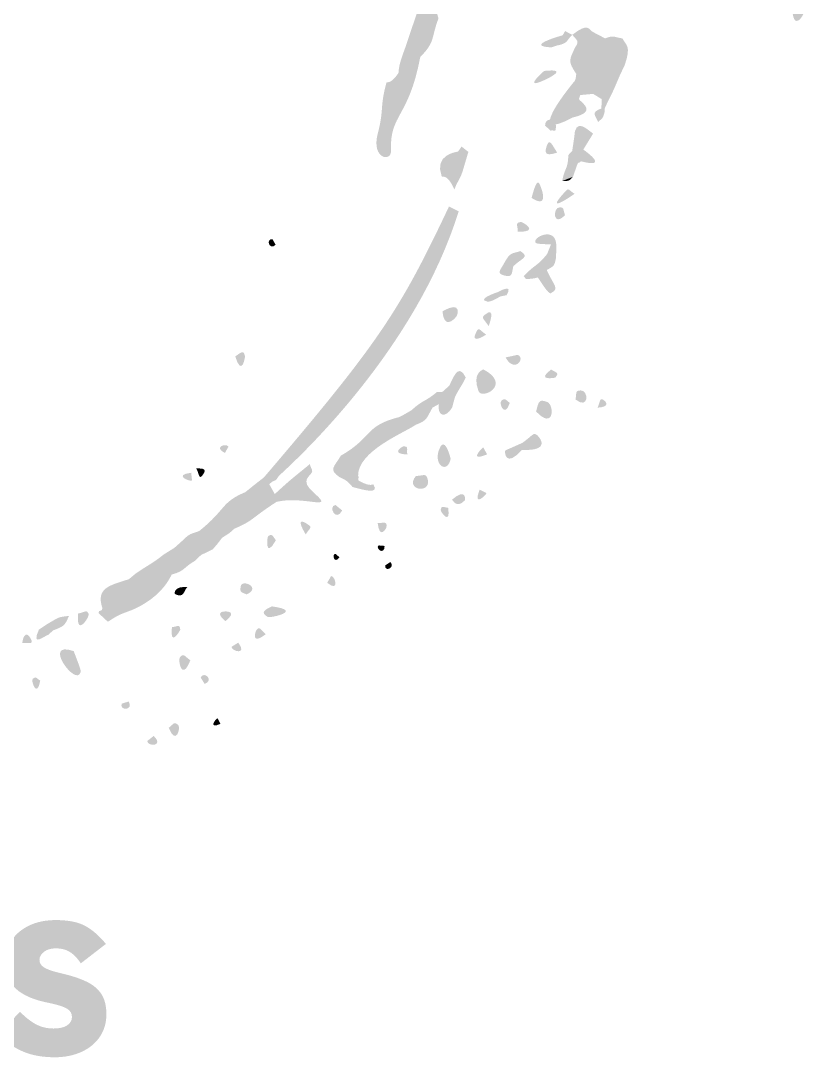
# Model space of a CAD drawing. Header units: millimetres. Extents: x 1061 to 1250, y 28 to 134.
# Drawn here: x 1191.92 to 1222.55, y 28.47 to 68.82 of the extents above; entities that cross this region are included whole.
import ezdxf

# ---------------------------------------------------------------- set-up
doc = ezdxf.new("R2010")
doc.units = ezdxf.units.MM

msp = doc.modelspace()

# ---------------------------------------------------------------- hatches: boundary and pattern name
at = {"true_color": 0x080808, "transparency": 33554687}
h = msp.add_hatch(color=18, dxfattribs=at)
edge = h.paths.add_edge_path(flags=0)
edge.add_spline(control_points=[(1207.549, 69.648), (1207.933, 69.316), (1208.049, 69.417), (1208.166, 68.907), (1207.864, 68.089), (1208.05, 68.016), (1207.459, 67.404), (1207.156, 67.568), (1207.172, 67.553), (1206.869, 67.755), (1207.448, 69.478), (1207.467, 69.51), (1207.549, 69.648)], knot_values=[0, 0, 0, 0, 1, 1, 1, 2, 2, 2, 3, 3, 3, 4, 4, 4, 4], degree=3, periodic=1)
h = msp.add_hatch(color=18, dxfattribs=at)
edge = h.paths.add_edge_path(flags=0)
edge.add_spline(control_points=[(1221.935, 69.246), (1222.142, 69.458), (1222.152, 69.585), (1222.388, 69.379), (1222.551, 69.236), (1221.978, 68.261), (1221.935, 69.246)], knot_values=[0, 0, 0, 0, 1, 1, 1, 2, 2, 2, 2], degree=3, periodic=1)
h = msp.add_hatch(color=18, dxfattribs=at)
edge = h.paths.add_edge_path(flags=0)
edge.add_spline(control_points=[(1214.162, 68.387), (1213.944, 67.952), (1214.066, 67.736), (1214.54, 67.909), (1214.868, 67.113), (1214.177, 67.083), (1213.998, 66.93), (1213.789, 67.434), (1213.95, 67.548), (1213.488, 67.791), (1213.662, 68.037), (1213.553, 68.046), (1213.374, 68.27), (1213.997, 68.77), (1214.033, 68.465), (1214.162, 68.387)], knot_values=[0, 0, 0, 0, 1, 1, 1, 2, 2, 2, 3, 3, 3, 4, 4, 4, 5, 5, 5, 5], degree=3, periodic=1)
h = msp.add_hatch(color=18, dxfattribs=at)
edge = h.paths.add_edge_path(flags=0)
edge.add_spline(control_points=[(1212.999, 68.252), (1212.999, 68.252), (1212.764, 67.851), (1212.764, 67.851), (1212.55, 67.782), (1212.568, 67.781), (1212.55, 67.782), (1211.493, 67.835), (1212.949, 68.239), (1212.999, 68.252)], knot_values=[0, 0, 0, 0, 1, 1, 1, 2, 2, 2, 3, 3, 3, 3], degree=3, periodic=1)
h = msp.add_hatch(color=18, dxfattribs=at)
edge = h.paths.add_edge_path(flags=0)
edge.add_spline(control_points=[(1213.092, 68.416), (1213.092, 68.416), (1213.374, 68.27), (1213.374, 68.27), (1213.139, 68.064), (1213.233, 67.935), (1212.764, 67.851), (1212.764, 67.851), (1212.999, 68.252), (1212.999, 68.252), (1212.999, 68.252), (1213.092, 68.416), (1213.092, 68.416)], knot_values=[0, 0, 0, 0, 1, 1, 1, 2, 2, 2, 3, 3, 3, 4, 4, 4, 4], degree=3, periodic=1)
h = msp.add_hatch(color=18, dxfattribs=at)
edge = h.paths.add_edge_path(flags=0)
edge.add_spline(control_points=[(1214.162, 68.387), (1214.162, 68.387), (1214.647, 68.133), (1214.647, 68.133), (1214.647, 68.133), (1214.54, 67.909), (1214.54, 67.909), (1214.066, 67.736), (1213.944, 67.952), (1214.162, 68.387)], knot_values=[0, 0, 0, 0, 1, 1, 1, 2, 2, 2, 3, 3, 3, 3], degree=3, periodic=1)
h = msp.add_hatch(color=18, dxfattribs=at)
edge = h.paths.add_edge_path(flags=0)
edge.add_spline(control_points=[(1214.647, 68.133), (1214.994, 68.26), (1214.976, 68.186), (1215.324, 68.129), (1215.463, 67.849), (1215.677, 67.861), (1215.408, 67.078), (1215.059, 66.376), (1215.122, 66.38), (1214.759, 65.678), (1214.759, 65.678), (1214.522, 65.763), (1214.522, 65.763), (1214.522, 65.763), (1214.184, 65.971), (1214.184, 65.971), (1214.272, 66.467), (1214.109, 66.431), (1213.998, 66.93), (1214.177, 67.083), (1214.868, 67.113), (1214.54, 67.909), (1214.54, 67.909), (1214.647, 68.133), (1214.647, 68.133)], knot_values=[0, 0, 0, 0, 1, 1, 1, 2, 2, 2, 3, 3, 3, 4, 4, 4, 5, 5, 5, 6, 6, 6, 7, 7, 7, 8, 8, 8, 8], degree=3, periodic=1)
h = msp.add_hatch(color=18, dxfattribs=at)
edge = h.paths.add_edge_path(flags=0)
edge.add_spline(control_points=[(1206.869, 67.755), (1207.172, 67.553), (1207.156, 67.568), (1207.459, 67.404), (1207.005, 65.005), (1206.266, 65.205), (1206.32, 63.754), (1206.336, 63.303), (1205.549, 63.437), (1205.804, 64.421), (1206.062, 65.416), (1205.874, 65.43), (1206.146, 66.415), (1206.158, 66.461), (1206.285, 66.303), (1206.607, 66.779), (1206.653, 66.846), (1206.534, 66.879), (1206.869, 67.755)], knot_values=[0, 0, 0, 0, 1, 1, 1, 2, 2, 2, 3, 3, 3, 4, 4, 4, 5, 5, 5, 6, 6, 6, 6], degree=3, periodic=1)
h = msp.add_hatch(color=18, dxfattribs=at)
edge = h.paths.add_edge_path(flags=0)
edge.add_spline(control_points=[(1213.488, 67.791), (1213.95, 67.548), (1213.789, 67.434), (1213.998, 66.93), (1214.109, 66.431), (1214.272, 66.467), (1214.184, 65.971), (1214.184, 65.971), (1213.683, 65.926), (1213.683, 65.926), (1213.756, 66.15), (1213.679, 66.131), (1213.476, 66.486), (1213.476, 66.486), (1213.508, 66.59), (1213.508, 66.59), (1213.508, 66.59), (1213.527, 66.747), (1213.527, 66.747), (1213.202, 67.243), (1213.242, 67.268), (1213.488, 67.791)], knot_values=[0, 0, 0, 0, 1, 1, 1, 2, 2, 2, 3, 3, 3, 4, 4, 4, 5, 5, 5, 6, 6, 6, 7, 7, 7, 7], degree=3, periodic=1)
h = msp.add_hatch(color=18, dxfattribs=at)
edge = h.paths.add_edge_path(flags=0)
edge.add_spline(control_points=[(1212.279, 66.865), (1213.371, 66.982), (1212.254, 66.492), (1212.225, 66.48), (1211.45, 66.141), (1212.255, 66.845), (1212.279, 66.865)], knot_values=[0, 0, 0, 0, 1, 1, 1, 2, 2, 2, 2], degree=3, periodic=1)
h = msp.add_hatch(color=18, dxfattribs=at)
edge = h.paths.add_edge_path(flags=0)
edge.add_spline(control_points=[(1213.476, 66.486), (1213.679, 66.131), (1213.756, 66.15), (1213.683, 65.926), (1213.683, 65.926), (1213.63, 65.771), (1213.63, 65.771), (1213.305, 65.505), (1213.363, 65.48), (1213.395, 65.054), (1211.373, 63.966), (1213.403, 66.398), (1213.476, 66.486)], knot_values=[0, 0, 0, 0, 1, 1, 1, 2, 2, 2, 3, 3, 3, 4, 4, 4, 4], degree=3, periodic=1)
h = msp.add_hatch(color=18, dxfattribs=at)
edge = h.paths.add_edge_path(flags=0)
edge.add_spline(control_points=[(1213.63, 65.771), (1213.696, 65.641), (1214.383, 65.277), (1213.395, 65.054), (1213.363, 65.48), (1213.305, 65.505), (1213.63, 65.771)], knot_values=[0, 0, 0, 0, 1, 1, 1, 2, 2, 2, 2], degree=3, periodic=1)
h = msp.add_hatch(color=18, dxfattribs=at)
edge = h.paths.add_edge_path(flags=0)
edge.add_spline(control_points=[(1214.502, 65.402), (1214.502, 65.402), (1214.626, 65.252), (1214.626, 65.252), (1214.561, 65.011), (1214.556, 65.04), (1214.377, 64.879), (1214.283, 65.125), (1214.066, 65.25), (1214.502, 65.402)], knot_values=[0, 0, 0, 0, 1, 1, 1, 2, 2, 2, 3, 3, 3, 3], degree=3, periodic=1)
h = msp.add_hatch(color=18, dxfattribs=at)
edge = h.paths.add_edge_path(flags=0)
edge.add_spline(control_points=[(1214.522, 65.763), (1214.522, 65.763), (1214.759, 65.678), (1214.759, 65.678), (1214.64, 65.417), (1214.648, 65.439), (1214.64, 65.417), (1214.608, 65.33), (1214.657, 65.336), (1214.626, 65.252), (1214.626, 65.252), (1214.502, 65.402), (1214.502, 65.402), (1214.502, 65.402), (1214.522, 65.763), (1214.522, 65.763)], knot_values=[0, 0, 0, 0, 1, 1, 1, 2, 2, 2, 3, 3, 3, 4, 4, 4, 5, 5, 5, 5], degree=3, periodic=1)
h = msp.add_hatch(color=18, dxfattribs=at)
edge = h.paths.add_edge_path(flags=0)
edge.add_spline(control_points=[(1212.534, 64.533), (1212.534, 64.533), (1212.314, 64.737), (1212.314, 64.737), (1212.296, 65.104), (1212.86, 65.026), (1212.721, 64.557), (1212.703, 64.496), (1212.552, 64.593), (1212.534, 64.533)], knot_values=[0, 0, 0, 0, 1, 1, 1, 2, 2, 2, 3, 3, 3, 3], degree=3, periodic=1)
h = msp.add_hatch(color=18, dxfattribs=at)
edge = h.paths.add_edge_path(flags=0)
edge.add_spline(control_points=[(1214.182, 64.424), (1214.182, 64.424), (1213.801, 63.803), (1213.801, 63.803), (1213.801, 63.803), (1213.37, 63.754), (1213.37, 63.754), (1213.37, 63.754), (1213.444, 64.249), (1213.444, 64.249), (1213.469, 65.112), (1213.974, 64.565), (1214.182, 64.424)], knot_values=[0, 0, 0, 0, 1, 1, 1, 2, 2, 2, 3, 3, 3, 4, 4, 4, 4], degree=3, periodic=1)
h = msp.add_hatch(color=18, dxfattribs=at)
edge = h.paths.add_edge_path(flags=0)
edge.add_spline(control_points=[(1212.785, 63.686), (1212.438, 63.575), (1212.258, 63.574), (1212.372, 63.926), (1212.487, 64.283), (1212.581, 63.985), (1212.785, 63.686)], knot_values=[0, 0, 0, 0, 1, 1, 1, 2, 2, 2, 2], degree=3, periodic=1)
h = msp.add_hatch(color=18, dxfattribs=at)
edge = h.paths.add_edge_path(flags=0)
edge.add_spline(control_points=[(1209.33, 63.712), (1209.112, 62.98), (1209.117, 62.984), (1209.095, 62.922), (1208.963, 62.558), (1208.915, 62.602), (1208.788, 62.25), (1208.5, 62.901), (1208.311, 62.707), (1208.292, 62.76), (1207.985, 63.597), (1208.839, 63.711), (1208.929, 63.723), (1208.929, 63.723), (1209.065, 63.921), (1209.065, 63.921), (1209.065, 63.921), (1209.33, 63.712), (1209.33, 63.712)], knot_values=[0, 0, 0, 0, 1, 1, 1, 2, 2, 2, 3, 3, 3, 4, 4, 4, 5, 5, 5, 6, 6, 6, 6], degree=3, periodic=1)
h = msp.add_hatch(color=18, dxfattribs=at)
edge = h.paths.add_edge_path(flags=0)
edge.add_spline(control_points=[(1213.37, 63.754), (1213.37, 63.754), (1213.801, 63.803), (1213.801, 63.803), (1213.832, 63.782), (1214.887, 63.046), (1213.7, 63.348), (1213.662, 63.262), (1213.612, 63.325), (1213.581, 63.255), (1213.563, 63.215), (1213.567, 63.217), (1213.397, 62.74), (1213.397, 62.74), (1212.98, 62.58), (1212.98, 62.58), (1213.074, 63.103), (1213.215, 63.045), (1213.217, 63.588), (1213.217, 63.588), (1213.37, 63.754), (1213.37, 63.754)], knot_values=[0, 0, 0, 0, 1, 1, 1, 2, 2, 2, 3, 3, 3, 4, 4, 4, 5, 5, 5, 6, 6, 6, 7, 7, 7, 7], degree=3, periodic=1)
h = msp.add_hatch(color=18, dxfattribs=at)
edge = h.paths.add_edge_path(flags=0)
edge.add_spline(control_points=[(1213.397, 62.74), (1213.236, 62.559), (1213.229, 62.585), (1212.98, 62.58), (1212.98, 62.58), (1213.397, 62.74), (1213.397, 62.74)], knot_values=[0, 0, 0, 0, 1, 1, 1, 2, 2, 2, 2], degree=3, periodic=1)
h = msp.add_hatch(color=18, dxfattribs=at)
edge = h.paths.add_edge_path(flags=0)
edge.add_spline(control_points=[(1211.788, 61.92), (1211.948, 62.521), (1212.003, 62.521), (1212.055, 62.521), (1212.105, 62.52), (1212.572, 61.415), (1211.788, 61.92)], knot_values=[0, 0, 0, 0, 1, 1, 1, 2, 2, 2, 2], degree=3, periodic=1)
h = msp.add_hatch(color=18, dxfattribs=at)
edge = h.paths.add_edge_path(flags=0)
edge.add_spline(control_points=[(1213.461, 62.081), (1213.437, 62.064), (1212.182, 61.181), (1213.118, 62.191), (1213.237, 62.319), (1213.236, 62.226), (1213.461, 62.081)], knot_values=[0, 0, 0, 0, 1, 1, 1, 2, 2, 2, 2], degree=3, periodic=1)
h = msp.add_hatch(color=18, dxfattribs=at)
edge = h.paths.add_edge_path(flags=0)
edge.add_spline(control_points=[(1208.577, 61.589), (1208.577, 61.589), (1208.954, 61.401), (1208.954, 61.401), (1207.284, 56.014), (1202.724, 51.806), (1201.997, 51.135), (1201.903, 51.047), (1201.943, 51.042), (1201.843, 50.942), (1201.803, 50.902), (1201.731, 50.906), (1201.691, 50.866), (1201.691, 50.866), (1201.585, 50.776), (1201.585, 50.776), (1201.585, 50.776), (1201.376, 51.039), (1201.376, 51.039), (1205.839, 56.272), (1206.656, 57.511), (1208.577, 61.589)], knot_values=[0, 0, 0, 0, 1, 1, 1, 2, 2, 2, 3, 3, 3, 4, 4, 4, 5, 5, 5, 6, 6, 6, 7, 7, 7, 7], degree=3, periodic=1)
h = msp.add_hatch(color=18, dxfattribs=at)
edge = h.paths.add_edge_path(flags=0)
edge.add_spline(control_points=[(1213.092, 61.246), (1212.61, 60.756), (1212.61, 61.555), (1212.879, 61.554), (1213.072, 61.553), (1213.004, 61.486), (1213.092, 61.246)], knot_values=[0, 0, 0, 0, 1, 1, 1, 2, 2, 2, 2], degree=3, periodic=1)
h = msp.add_hatch(color=18, dxfattribs=at)
edge = h.paths.add_edge_path(flags=0)
edge.add_spline(control_points=[(1211.253, 60.604), (1211.256, 60.867), (1211.128, 60.949), (1211.38, 60.985), (1211.42, 60.991), (1212.153, 60.586), (1211.253, 60.604)], knot_values=[0, 0, 0, 0, 1, 1, 1, 2, 2, 2, 2], degree=3, periodic=1)
h = msp.add_hatch(color=18, dxfattribs=at)
edge = h.paths.add_edge_path(flags=0)
edge.add_spline(control_points=[(1212.545, 60.116), (1212.498, 60.116), (1212.006, 60.118), (1211.953, 60.167), (1211.745, 60.359), (1212.829, 60.921), (1212.749, 59.946), (1212.749, 59.946), (1212.545, 60.116), (1212.545, 60.116)], knot_values=[0, 0, 0, 0, 1, 1, 1, 2, 2, 2, 3, 3, 3, 3], degree=3, periodic=1)
h = msp.add_hatch(color=18, dxfattribs=at)
edge = h.paths.add_edge_path(flags=0)
edge.add_spline(control_points=[(1201.834, 60.095), (1201.593, 59.86), (1201.435, 60.333), (1201.705, 60.316), (1201.725, 60.315), (1201.705, 60.316), (1201.834, 60.095)], knot_values=[0, 0, 0, 0, 1, 1, 1, 2, 2, 2, 2], degree=3, periodic=1)
h = msp.add_hatch(color=18, dxfattribs=at)
edge = h.paths.add_edge_path(flags=0)
edge.add_spline(control_points=[(1211.359, 59.849), (1211.736, 59.608), (1211.382, 59.567), (1211.078, 59.26), (1211.054, 59.278), (1211.051, 59.262), (1210.743, 59.42), (1210.956, 59.784), (1210.976, 59.745), (1211.359, 59.849)], knot_values=[0, 0, 0, 0, 1, 1, 1, 2, 2, 2, 3, 3, 3, 3], degree=3, periodic=1)
h = msp.add_hatch(color=18, dxfattribs=at)
edge = h.paths.add_edge_path(flags=0)
edge.add_spline(control_points=[(1212.395, 59.738), (1212.395, 59.738), (1212.742, 59.6), (1212.742, 59.6), (1212.678, 59.263), (1212.661, 59.269), (1212.379, 59.116), (1212.379, 59.116), (1212.035, 58.824), (1212.035, 58.824), (1211.797, 58.77), (1211.822, 58.77), (1211.566, 58.769), (1211.566, 58.769), (1211.483, 58.876), (1211.483, 58.876), (1211.918, 59.341), (1211.996, 59.239), (1212.395, 59.738)], knot_values=[0, 0, 0, 0, 1, 1, 1, 2, 2, 2, 3, 3, 3, 4, 4, 4, 5, 5, 5, 6, 6, 6, 6], degree=3, periodic=1)
msp.add_hatch(color=18, dxfattribs=at).paths.add_polyline_path([(1212.545, 60.116), (1212.749, 59.946), (1212.742, 59.6), (1212.395, 59.738)], flags=0)
h = msp.add_hatch(color=18, dxfattribs=at)
edge = h.paths.add_edge_path(flags=0)
edge.add_spline(control_points=[(1210.743, 59.42), (1211.051, 59.262), (1211.054, 59.278), (1211.078, 59.26), (1211.011, 58.932), (1211.034, 58.819), (1210.731, 58.9), (1210.397, 58.988), (1210.579, 59.099), (1210.743, 59.42)], knot_values=[0, 0, 0, 0, 1, 1, 1, 2, 2, 2, 3, 3, 3, 3], degree=3, periodic=1)
h = msp.add_hatch(color=18, dxfattribs=at)
edge = h.paths.add_edge_path(flags=0)
edge.add_spline(control_points=[(1212.379, 59.116), (1212.657, 58.488), (1212.881, 58.406), (1212.559, 58.223), (1212.504, 58.192), (1212.454, 58.164), (1212.035, 58.824), (1212.035, 58.824), (1212.379, 59.116), (1212.379, 59.116)], knot_values=[0, 0, 0, 0, 1, 1, 1, 2, 2, 2, 3, 3, 3, 3], degree=3, periodic=1)
h = msp.add_hatch(color=18, dxfattribs=at)
edge = h.paths.add_edge_path(flags=0)
edge.add_spline(control_points=[(1210.469, 58.253), (1210.495, 58.267), (1211.108, 58.613), (1210.823, 58.143), (1210.812, 58.125), (1210.823, 58.143), (1210.572, 58.085), (1210.572, 58.085), (1210.469, 58.253), (1210.469, 58.253)], knot_values=[0, 0, 0, 0, 1, 1, 1, 2, 2, 2, 3, 3, 3, 3], degree=3, periodic=1)
h = msp.add_hatch(color=18, dxfattribs=at)
edge = h.paths.add_edge_path(flags=0)
edge.add_spline(control_points=[(1210.469, 58.253), (1210.469, 58.253), (1210.572, 58.085), (1210.572, 58.085), (1210.199, 57.859), (1210.104, 57.879), (1210.061, 57.888), (1209.635, 57.975), (1210.428, 58.239), (1210.469, 58.253)], knot_values=[0, 0, 0, 0, 1, 1, 1, 2, 2, 2, 3, 3, 3, 3], degree=3, periodic=1)
h = msp.add_hatch(color=18, dxfattribs=at)
edge = h.paths.add_edge_path(flags=0)
edge.add_spline(control_points=[(1208.325, 57.512), (1209.114, 57.949), (1208.899, 57.342), (1208.869, 57.307), (1208.563, 56.945), (1208.357, 57.041), (1208.325, 57.512)], knot_values=[0, 0, 0, 0, 1, 1, 1, 2, 2, 2, 2], degree=3, periodic=1)
h = msp.add_hatch(color=18, dxfattribs=at)
edge = h.paths.add_edge_path(flags=0)
edge.add_spline(control_points=[(1210.12, 56.927), (1209.929, 57.226), (1209.814, 57.241), (1209.965, 57.368), (1210.424, 57.754), (1210.133, 56.962), (1210.12, 56.927)], knot_values=[0, 0, 0, 0, 1, 1, 1, 2, 2, 2, 2], degree=3, periodic=1)
h = msp.add_hatch(color=18, dxfattribs=at)
edge = h.paths.add_edge_path(flags=0)
edge.add_spline(control_points=[(1210.022, 56.599), (1209.996, 56.582), (1209.357, 56.164), (1209.649, 56.725), (1209.742, 56.902), (1209.762, 56.779), (1210.022, 56.599)], knot_values=[0, 0, 0, 0, 1, 1, 1, 2, 2, 2, 2], degree=3, periodic=1)
h = msp.add_hatch(color=18, dxfattribs=at)
edge = h.paths.add_edge_path(flags=0)
edge.add_spline(control_points=[(1200.262, 55.752), (1200.486, 55.895), (1200.584, 56.034), (1200.64, 55.755), (1200.646, 55.725), (1200.519, 54.914), (1200.262, 55.752)], knot_values=[0, 0, 0, 0, 1, 1, 1, 2, 2, 2, 2], degree=3, periodic=1)
h = msp.add_hatch(color=18, dxfattribs=at)
edge = h.paths.add_edge_path(flags=0)
edge.add_spline(control_points=[(1210.778, 55.713), (1211.225, 55.798), (1211.224, 55.821), (1211.26, 55.805), (1211.563, 55.675), (1211.118, 55.078), (1210.778, 55.713)], knot_values=[0, 0, 0, 0, 1, 1, 1, 2, 2, 2, 2], degree=3, periodic=1)
h = msp.add_hatch(color=18, dxfattribs=at)
edge = h.paths.add_edge_path(flags=0)
edge.add_spline(control_points=[(1208.591, 54.615), (1208.816, 55.12), (1208.974, 55.425), (1209.229, 54.928), (1209.097, 54.662), (1209.105, 54.692), (1208.946, 54.425), (1208.925, 54.45), (1208.911, 54.406), (1208.591, 54.615)], knot_values=[0, 0, 0, 0, 1, 1, 1, 2, 2, 2, 3, 3, 3, 3], degree=3, periodic=1)
h = msp.add_hatch(color=18, dxfattribs=at)
edge = h.paths.add_edge_path(flags=0)
edge.add_spline(control_points=[(1209.918, 55.244), (1211.037, 54.651), (1209.852, 54.048), (1209.724, 54.401), (1209.476, 55.088), (1209.853, 55.221), (1209.918, 55.244)], knot_values=[0, 0, 0, 0, 1, 1, 1, 2, 2, 2, 2], degree=3, periodic=1)
h = msp.add_hatch(color=18, dxfattribs=at)
edge = h.paths.add_edge_path(flags=0)
edge.add_spline(control_points=[(1212.55, 55.24), (1212.76, 55.112), (1212.875, 55.11), (1212.713, 54.929), (1212.703, 54.918), (1211.929, 54.779), (1212.55, 55.24)], knot_values=[0, 0, 0, 0, 1, 1, 1, 2, 2, 2, 2], degree=3, periodic=1)
h = msp.add_hatch(color=18, dxfattribs=at)
edge = h.paths.add_edge_path(flags=0)
edge.add_spline(control_points=[(1208.591, 54.615), (1208.911, 54.406), (1208.925, 54.45), (1208.946, 54.425), (1208.767, 54.122), (1208.803, 54.128), (1208.702, 53.767), (1208.454, 53.918), (1208.472, 53.934), (1208.183, 53.892), (1208.183, 53.892), (1207.94, 53.762), (1207.94, 53.762), (1207.687, 53.341), (1207.766, 53.273), (1207.288, 53.091), (1207.352, 53.434), (1207.429, 53.489), (1207.118, 53.656), (1207.579, 54.08), (1207.633, 53.965), (1208.107, 54.363), (1208.107, 54.363), (1208.32, 54.37), (1208.32, 54.37), (1208.32, 54.37), (1208.591, 54.615), (1208.591, 54.615)], knot_values=[0, 0, 0, 0, 1, 1, 1, 2, 2, 2, 3, 3, 3, 4, 4, 4, 5, 5, 5, 6, 6, 6, 7, 7, 7, 8, 8, 8, 9, 9, 9, 9], degree=3, periodic=1)
h = msp.add_hatch(color=18, dxfattribs=at)
edge = h.paths.add_edge_path(flags=0)
edge.add_spline(control_points=[(1210.942, 53.944), (1210.746, 53.317), (1210.496, 53.939), (1210.621, 54.032), (1210.774, 54.146), (1210.776, 54.054), (1210.942, 53.944)], knot_values=[0, 0, 0, 0, 1, 1, 1, 2, 2, 2, 2], degree=3, periodic=1)
h = msp.add_hatch(color=18, dxfattribs=at)
edge = h.paths.add_edge_path(flags=0)
edge.add_spline(control_points=[(1211.965, 53.607), (1212.062, 53.966), (1212.06, 54.117), (1212.405, 53.973), (1212.676, 53.859), (1212.671, 52.858), (1211.965, 53.607)], knot_values=[0, 0, 0, 0, 1, 1, 1, 2, 2, 2, 2], degree=3, periodic=1)
h = msp.add_hatch(color=18, dxfattribs=at)
edge = h.paths.add_edge_path(flags=0)
edge.add_spline(control_points=[(1213.495, 54.077), (1213.555, 54.323), (1213.465, 54.419), (1213.701, 54.427), (1214.019, 54.437), (1214.027, 53.648), (1213.495, 54.077)], knot_values=[0, 0, 0, 0, 1, 1, 1, 2, 2, 2, 2], degree=3, periodic=1)
h = msp.add_hatch(color=18, dxfattribs=at)
edge = h.paths.add_edge_path(flags=0)
edge.add_spline(control_points=[(1214.353, 53.754), (1214.474, 53.991), (1214.425, 54.198), (1214.625, 54.024), (1214.648, 54.004), (1214.893, 53.791), (1214.353, 53.754)], knot_values=[0, 0, 0, 0, 1, 1, 1, 2, 2, 2, 2], degree=3, periodic=1)
h = msp.add_hatch(color=18, dxfattribs=at)
edge = h.paths.add_edge_path(flags=0)
edge.add_spline(control_points=[(1208.183, 53.892), (1208.472, 53.934), (1208.454, 53.918), (1208.702, 53.767), (1208.451, 53.325), (1208.109, 53.421), (1208.183, 53.892)], knot_values=[0, 0, 0, 0, 1, 1, 1, 2, 2, 2, 2], degree=3, periodic=1)
h = msp.add_hatch(color=18, dxfattribs=at)
edge = h.paths.add_edge_path(flags=0)
edge.add_spline(control_points=[(1207.118, 53.656), (1207.429, 53.489), (1207.352, 53.434), (1207.288, 53.091), (1206.847, 52.782), (1205.021, 52.067), (1205.041, 51.1), (1204.975, 50.851), (1204.982, 50.877), (1204.827, 50.667), (1204.608, 50.918), (1204.618, 50.904), (1204.325, 51.047), (1203.879, 51.349), (1204.108, 51.443), (1204.37, 51.888), (1205.586, 52.572), (1205.288, 53.057), (1206.64, 53.389), (1206.688, 53.401), (1207.08, 53.633), (1207.118, 53.656)], knot_values=[0, 0, 0, 0, 1, 1, 1, 2, 2, 2, 3, 3, 3, 4, 4, 4, 5, 5, 5, 6, 6, 6, 7, 7, 7, 7], degree=3, periodic=1)
h = msp.add_hatch(color=18, dxfattribs=at)
edge = h.paths.add_edge_path(flags=0)
edge.add_spline(control_points=[(1208.641, 51.766), (1208.523, 51.17), (1207.991, 51.495), (1208.173, 52.072), (1208.395, 52.779), (1208.631, 51.81), (1208.641, 51.766)], knot_values=[0, 0, 0, 0, 1, 1, 1, 2, 2, 2, 2], degree=3, periodic=1)
h = msp.add_hatch(color=18, dxfattribs=at)
edge = h.paths.add_edge_path(flags=0)
edge.add_spline(control_points=[(1211.437, 52.387), (1211.868, 52.707), (1211.849, 52.791), (1211.999, 52.69), (1212.054, 52.654), (1212.619, 52.057), (1211.408, 52.111), (1211.408, 52.111), (1211.437, 52.387), (1211.437, 52.387)], knot_values=[0, 0, 0, 0, 1, 1, 1, 2, 2, 2, 3, 3, 3, 3], degree=3, periodic=1)
h = msp.add_hatch(color=18, dxfattribs=at)
edge = h.paths.add_edge_path(flags=0)
edge.add_spline(control_points=[(1199.863, 51.991), (1199.39, 52.228), (1199.917, 52.383), (1199.992, 52.243), (1200.003, 52.223), (1199.992, 52.243), (1199.863, 51.991)], knot_values=[0, 0, 0, 0, 1, 1, 1, 2, 2, 2, 2], degree=3, periodic=1)
h = msp.add_hatch(color=18, dxfattribs=at)
edge = h.paths.add_edge_path(flags=0)
edge.add_spline(control_points=[(1206.954, 51.931), (1206.277, 51.957), (1206.762, 52.242), (1206.79, 52.244), (1207.023, 52.262), (1206.923, 52.16), (1206.954, 51.931)], knot_values=[0, 0, 0, 0, 1, 1, 1, 2, 2, 2, 2], degree=3, periodic=1)
h = msp.add_hatch(color=18, dxfattribs=at)
edge = h.paths.add_edge_path(flags=0)
edge.add_spline(control_points=[(1210.06, 51.938), (1209.293, 51.619), (1209.889, 52.215), (1209.909, 52.207), (1209.909, 52.207), (1210.06, 51.938), (1210.06, 51.938)], knot_values=[0, 0, 0, 0, 1, 1, 1, 2, 2, 2, 2], degree=3, periodic=1)
h = msp.add_hatch(color=18, dxfattribs=at)
edge = h.paths.add_edge_path(flags=0)
edge.add_spline(control_points=[(1211.437, 52.387), (1211.437, 52.387), (1211.408, 52.111), (1211.408, 52.111), (1210.776, 51.386), (1210.732, 52.036), (1210.764, 52.077), (1210.787, 52.106), (1210.771, 52.091), (1211.437, 52.387)], knot_values=[0, 0, 0, 0, 1, 1, 1, 2, 2, 2, 3, 3, 3, 3], degree=3, periodic=1)
h = msp.add_hatch(color=18, dxfattribs=at)
edge = h.paths.add_edge_path(flags=0)
edge.add_spline(control_points=[(1198.746, 51.39), (1199.015, 51.396), (1199.172, 51.37), (1198.998, 51.139), (1198.842, 50.932), (1198.875, 51.148), (1198.746, 51.39)], knot_values=[0, 0, 0, 0, 1, 1, 1, 2, 2, 2, 2], degree=3, periodic=1)
h = msp.add_hatch(color=18, dxfattribs=at)
edge = h.paths.add_edge_path(flags=0)
edge.add_spline(control_points=[(1203.172, 51.566), (1203.147, 51.465), (1203.28, 51.366), (1203.255, 51.265), (1203.21, 51.085), (1202.726, 50.951), (1203.33, 50.43), (1204.176, 49.701), (1202.936, 50.347), (1201.867, 50.088), (1201.867, 50.088), (1201.8, 50.392), (1201.8, 50.392), (1202.481, 51.021), (1202.472, 50.987), (1203.172, 51.566)], knot_values=[0, 0, 0, 0, 1, 1, 1, 2, 2, 2, 3, 3, 3, 4, 4, 4, 5, 5, 5, 5], degree=3, periodic=1)
h = msp.add_hatch(color=18, dxfattribs=at)
edge = h.paths.add_edge_path(flags=0)
edge.add_spline(control_points=[(1198.549, 51.221), (1198.573, 50.92), (1198.591, 50.936), (1198.573, 50.92), (1198.512, 50.86), (1197.82, 51.137), (1198.549, 51.221)], knot_values=[0, 0, 0, 0, 1, 1, 1, 2, 2, 2, 2], degree=3, periodic=1)
h = msp.add_hatch(color=18, dxfattribs=at)
edge = h.paths.add_edge_path(flags=0)
edge.add_spline(control_points=[(1201.376, 51.039), (1201.376, 51.039), (1201.585, 50.776), (1201.585, 50.776), (1201.585, 50.776), (1201.8, 50.392), (1201.8, 50.392), (1201.8, 50.392), (1201.867, 50.088), (1201.867, 50.088), (1200.895, 49.462), (1200.979, 49.359), (1200.228, 49.044), (1200.239, 49.452), (1200.224, 49.471), (1200.552, 49.705), (1201.164, 50.141), (1200.654, 50.46), (1200.652, 50.465), (1201.026, 50.767), (1201.005, 50.751), (1201.376, 51.039)], knot_values=[0, 0, 0, 0, 1, 1, 1, 2, 2, 2, 3, 3, 3, 4, 4, 4, 5, 5, 5, 6, 6, 6, 7, 7, 7, 7], degree=3, periodic=1)
h = msp.add_hatch(color=18, dxfattribs=at)
edge = h.paths.add_edge_path(flags=0)
edge.add_spline(control_points=[(1205.041, 51.1), (1205.097, 51.069), (1205.013, 50.939), (1205.069, 50.908), (1205.562, 50.641), (1205.61, 50.802), (1205.636, 50.763), (1205.896, 50.364), (1205.24, 50.555), (1204.827, 50.667), (1204.982, 50.877), (1204.975, 50.851), (1205.041, 51.1)], knot_values=[0, 0, 0, 0, 1, 1, 1, 2, 2, 2, 3, 3, 3, 4, 4, 4, 4], degree=3, periodic=1)
h = msp.add_hatch(color=18, dxfattribs=at)
edge = h.paths.add_edge_path(flags=0)
edge.add_spline(control_points=[(1207.287, 51.093), (1207.604, 51.112), (1207.702, 51.227), (1207.756, 50.926), (1207.853, 50.39), (1206.845, 50.558), (1207.287, 51.093)], knot_values=[0, 0, 0, 0, 1, 1, 1, 2, 2, 2, 2], degree=3, periodic=1)
h = msp.add_hatch(color=18, dxfattribs=at)
edge = h.paths.add_edge_path(flags=0)
edge.add_spline(control_points=[(1200.652, 50.465), (1200.654, 50.46), (1201.164, 50.141), (1200.552, 49.705), (1200.224, 49.471), (1200.239, 49.452), (1200.228, 49.044), (1200.007, 48.838), (1200.025, 48.871), (1199.75, 48.688), (1199.23, 48.569), (1199.158, 48.509), (1198.866, 48.957), (1199.914, 49.801), (1199.705, 50.072), (1200.652, 50.465)], knot_values=[0, 0, 0, 0, 1, 1, 1, 2, 2, 2, 3, 3, 3, 4, 4, 4, 5, 5, 5, 5], degree=3, periodic=1)
h = msp.add_hatch(color=18, dxfattribs=at)
edge = h.paths.add_edge_path(flags=0)
edge.add_spline(control_points=[(1208.691, 50.17), (1209.239, 50.66), (1209.219, 50.177), (1209.192, 50.148), (1208.861, 49.8), (1208.733, 50.168), (1208.691, 50.17)], knot_values=[0, 0, 0, 0, 1, 1, 1, 2, 2, 2, 2], degree=3, periodic=1)
h = msp.add_hatch(color=18, dxfattribs=at)
edge = h.paths.add_edge_path(flags=0)
edge.add_spline(control_points=[(1209.766, 50.564), (1210.032, 50.426), (1210.023, 50.448), (1210.032, 50.426), (1210.046, 50.388), (1209.485, 49.817), (1209.766, 50.564)], knot_values=[0, 0, 0, 0, 1, 1, 1, 2, 2, 2, 2], degree=3, periodic=1)
h = msp.add_hatch(color=18, dxfattribs=at)
edge = h.paths.add_edge_path(flags=0)
edge.add_spline(control_points=[(1204.423, 49.756), (1204.172, 49.275), (1203.865, 49.932), (1204.153, 49.963), (1204.18, 49.966), (1204.153, 49.963), (1204.423, 49.756)], knot_values=[0, 0, 0, 0, 1, 1, 1, 2, 2, 2, 2], degree=3, periodic=1)
h = msp.add_hatch(color=18, dxfattribs=at)
edge = h.paths.add_edge_path(flags=0)
edge.add_spline(control_points=[(1208.543, 49.862), (1208.655, 49.14), (1208.242, 49.699), (1208.254, 49.772), (1208.286, 49.971), (1208.348, 49.867), (1208.543, 49.862)], knot_values=[0, 0, 0, 0, 1, 1, 1, 2, 2, 2, 2], degree=3, periodic=1)
h = msp.add_hatch(color=18, dxfattribs=at)
edge = h.paths.add_edge_path(flags=0)
edge.add_spline(control_points=[(1203.004, 48.823), (1202.988, 48.849), (1202.506, 49.622), (1203.114, 49.19), (1203.266, 49.082), (1203.156, 49.066), (1203.004, 48.823)], knot_values=[0, 0, 0, 0, 1, 1, 1, 2, 2, 2, 2], degree=3, periodic=1)
h = msp.add_hatch(color=18, dxfattribs=at)
edge = h.paths.add_edge_path(flags=0)
edge.add_spline(control_points=[(1205.8, 49.268), (1206.069, 49.259), (1206.178, 49.347), (1206.142, 49.097), (1206.137, 49.066), (1205.886, 48.587), (1205.8, 49.268)], knot_values=[0, 0, 0, 0, 1, 1, 1, 2, 2, 2, 2], degree=3, periodic=1)
h = msp.add_hatch(color=18, dxfattribs=at)
edge = h.paths.add_edge_path(flags=0)
edge.add_spline(control_points=[(1198.866, 48.957), (1199.158, 48.509), (1199.23, 48.569), (1199.75, 48.688), (1199.75, 48.688), (1199.552, 48.431), (1199.552, 48.431), (1199.552, 48.431), (1199.388, 48.242), (1199.388, 48.242), (1199.388, 48.242), (1198.928, 48.017), (1198.928, 48.017), (1198.55, 48.301), (1198.61, 48.335), (1198.233, 48.601), (1198.515, 48.886), (1198.521, 48.818), (1198.866, 48.957)], knot_values=[0, 0, 0, 0, 1, 1, 1, 2, 2, 2, 3, 3, 3, 4, 4, 4, 5, 5, 5, 6, 6, 6, 6], degree=3, periodic=1)
h = msp.add_hatch(color=18, dxfattribs=at)
edge = h.paths.add_edge_path(flags=0)
edge.add_spline(control_points=[(1201.844, 48.598), (1201.413, 47.822), (1201.503, 48.722), (1201.537, 48.747), (1201.711, 48.871), (1201.697, 48.768), (1201.844, 48.598)], knot_values=[0, 0, 0, 0, 1, 1, 1, 2, 2, 2, 2], degree=3, periodic=1)
h = msp.add_hatch(color=18, dxfattribs=at)
edge = h.paths.add_edge_path(flags=0)
edge.add_spline(control_points=[(1198.233, 48.601), (1198.61, 48.335), (1198.55, 48.301), (1198.928, 48.017), (1198.928, 48.017), (1198.704, 47.799), (1198.704, 47.799), (1198.225, 47.524), (1198.323, 47.401), (1197.787, 47.258), (1197.28, 47.763), (1197.098, 46.864), (1196.949, 46.805), (1196.894, 46.784), (1196.779, 46.739), (1196.382, 47.293), (1196.946, 47.683), (1196.959, 47.628), (1197.488, 48.045), (1197.902, 47.371), (1197.897, 48.26), (1197.896, 48.299), (1197.896, 48.299), (1198.233, 48.601), (1198.233, 48.601)], knot_values=[0, 0, 0, 0, 1, 1, 1, 2, 2, 2, 3, 3, 3, 4, 4, 4, 5, 5, 5, 6, 6, 6, 7, 7, 7, 8, 8, 8, 8], degree=3, periodic=1)
h = msp.add_hatch(color=18, dxfattribs=at)
edge = h.paths.add_edge_path(flags=0)
edge.add_spline(control_points=[(1197.896, 48.299), (1197.897, 48.26), (1197.902, 47.371), (1197.488, 48.045), (1197.488, 48.045), (1197.896, 48.299), (1197.896, 48.299)], knot_values=[0, 0, 0, 0, 1, 1, 1, 2, 2, 2, 2], degree=3, periodic=1)
h = msp.add_hatch(color=18, dxfattribs=at)
edge = h.paths.add_edge_path(flags=0)
edge.add_spline(control_points=[(1204.315, 47.932), (1204.113, 47.629), (1204.008, 48.066), (1204.158, 48.066), (1204.175, 48.066), (1204.158, 48.066), (1204.315, 47.932)], knot_values=[0, 0, 0, 0, 1, 1, 1, 2, 2, 2, 2], degree=3, periodic=1)
h = msp.add_hatch(color=18, dxfattribs=at)
edge = h.paths.add_edge_path(flags=0)
edge.add_spline(control_points=[(1206.071, 48.374), (1206.073, 47.979), (1205.694, 48.282), (1205.836, 48.389), (1205.851, 48.4), (1205.836, 48.389), (1206.071, 48.374)], knot_values=[0, 0, 0, 0, 1, 1, 1, 2, 2, 2, 2], degree=3, periodic=1)
h = msp.add_hatch(color=18, dxfattribs=at)
edge = h.paths.add_edge_path(flags=0)
edge.add_spline(control_points=[(1196.382, 47.293), (1196.779, 46.739), (1196.894, 46.784), (1196.949, 46.805), (1197.098, 46.864), (1197.28, 47.763), (1197.787, 47.258), (1197.736, 47.146), (1197.48, 46.584), (1196.742, 46.135), (1196.055, 45.717), (1195.993, 45.888), (1195.307, 45.419), (1194.971, 45.747), (1194.944, 45.733), (1194.944, 45.774), (1194.944, 45.909), (1195.094, 45.791), (1195.094, 45.946), (1195.094, 45.946), (1195.353, 45.935), (1195.353, 45.935), (1195.872, 46.469), (1196.219, 46.309), (1196.127, 47.079), (1196.127, 47.079), (1196.382, 47.293), (1196.382, 47.293)], knot_values=[0, 0, 0, 0, 1, 1, 1, 2, 2, 2, 3, 3, 3, 4, 4, 4, 5, 5, 5, 6, 6, 6, 7, 7, 7, 8, 8, 8, 9, 9, 9, 9], degree=3, periodic=1)
h = msp.add_hatch(color=18, dxfattribs=at)
edge = h.paths.add_edge_path(flags=0)
edge.add_spline(control_points=[(1206.295, 47.747), (1206.51, 47.54), (1206.071, 47.33), (1206.095, 47.61), (1206.097, 47.629), (1206.095, 47.61), (1206.295, 47.747)], knot_values=[0, 0, 0, 0, 1, 1, 1, 2, 2, 2, 2], degree=3, periodic=1)
h = msp.add_hatch(color=18, dxfattribs=at)
edge = h.paths.add_edge_path(flags=0)
edge.add_spline(control_points=[(1196.127, 47.079), (1196.219, 46.309), (1195.872, 46.469), (1195.353, 45.935), (1195.353, 45.935), (1195.094, 45.946), (1195.094, 45.946), (1194.836, 46.75), (1195.375, 46.833), (1196.127, 47.079)], knot_values=[0, 0, 0, 0, 1, 1, 1, 2, 2, 2, 3, 3, 3, 3], degree=3, periodic=1)
h = msp.add_hatch(color=18, dxfattribs=at)
edge = h.paths.add_edge_path(flags=0)
edge.add_spline(control_points=[(1198.4, 46.769), (1198.273, 46.64), (1198.335, 46.614), (1198.203, 46.474), (1198.146, 46.412), (1197.908, 46.474), (1197.907, 46.519), (1197.906, 46.564), (1197.901, 46.811), (1198.4, 46.769)], knot_values=[0, 0, 0, 0, 1, 1, 1, 2, 2, 2, 3, 3, 3, 3], degree=3, periodic=1)
h = msp.add_hatch(color=18, dxfattribs=at)
edge = h.paths.add_edge_path(flags=0)
edge.add_spline(control_points=[(1200.704, 46.485), (1200.503, 46.581), (1200.437, 46.542), (1200.472, 46.79), (1200.519, 47.109), (1201.293, 46.748), (1200.704, 46.485)], knot_values=[0, 0, 0, 0, 1, 1, 1, 2, 2, 2, 2], degree=3, periodic=1)
h = msp.add_hatch(color=18, dxfattribs=at)
edge = h.paths.add_edge_path(flags=0)
edge.add_spline(control_points=[(1203.84, 46.938), (1203.996, 47.199), (1203.972, 47.199), (1203.996, 47.199), (1204.16, 47.202), (1204.319, 46.535), (1203.84, 46.938)], knot_values=[0, 0, 0, 0, 1, 1, 1, 2, 2, 2, 2], degree=3, periodic=1)
h = msp.add_hatch(color=18, dxfattribs=at)
edge = h.paths.add_edge_path(flags=0)
edge.add_spline(control_points=[(1201.686, 46.019), (1202.959, 45.849), (1201.613, 45.556), (1201.528, 45.607), (1201.231, 45.784), (1201.393, 45.878), (1201.686, 46.019)], knot_values=[0, 0, 0, 0, 1, 1, 1, 2, 2, 2, 2], degree=3, periodic=1)
h = msp.add_hatch(color=18, dxfattribs=at)
edge = h.paths.add_edge_path(flags=0)
edge.add_spline(control_points=[(1192.969, 45.343), (1193.364, 45.566), (1193.324, 45.606), (1193.794, 45.648), (1193.615, 45.233), (1193.591, 45.252), (1193.178, 45.083), (1193.178, 45.083), (1192.969, 45.343), (1192.969, 45.343)], knot_values=[0, 0, 0, 0, 1, 1, 1, 2, 2, 2, 3, 3, 3, 3], degree=3, periodic=1)
h = msp.add_hatch(color=18, dxfattribs=at)
edge = h.paths.add_edge_path(flags=0)
edge.add_spline(control_points=[(1194.15, 45.739), (1194.436, 45.8), (1194.481, 45.9), (1194.556, 45.727), (1194.607, 45.61), (1194.06, 44.788), (1194.15, 45.739)], knot_values=[0, 0, 0, 0, 1, 1, 1, 2, 2, 2, 2], degree=3, periodic=1)
h = msp.add_hatch(color=18, dxfattribs=at)
edge = h.paths.add_edge_path(flags=0)
edge.add_spline(control_points=[(1199.881, 45.445), (1199.628, 45.647), (1199.574, 45.818), (1199.879, 45.823), (1199.909, 45.823), (1200.364, 45.83), (1199.881, 45.445)], knot_values=[0, 0, 0, 0, 1, 1, 1, 2, 2, 2, 2], degree=3, periodic=1)
h = msp.add_hatch(color=18, dxfattribs=at)
edge = h.paths.add_edge_path(flags=0)
edge.add_spline(control_points=[(1192.969, 45.343), (1192.969, 45.343), (1193.178, 45.083), (1193.178, 45.083), (1193.178, 45.083), (1192.983, 44.908), (1192.983, 44.908), (1192.759, 44.931), (1192.763, 44.915), (1192.624, 45.114), (1192.624, 45.114), (1192.969, 45.343), (1192.969, 45.343)], knot_values=[0, 0, 0, 0, 1, 1, 1, 2, 2, 2, 3, 3, 3, 4, 4, 4, 4], degree=3, periodic=1)
h = msp.add_hatch(color=18, dxfattribs=at)
edge = h.paths.add_edge_path(flags=0)
edge.add_spline(control_points=[(1197.798, 45.21), (1198.018, 45.23), (1198.102, 45.347), (1198.124, 45.115), (1198.126, 45.094), (1197.709, 44.366), (1197.798, 45.21)], knot_values=[0, 0, 0, 0, 1, 1, 1, 2, 2, 2, 2], degree=3, periodic=1)
h = msp.add_hatch(color=18, dxfattribs=at)
edge = h.paths.add_edge_path(flags=0)
edge.add_spline(control_points=[(1201.453, 44.935), (1200.854, 44.478), (1201.055, 45.047), (1201.073, 45.074), (1201.209, 45.28), (1201.231, 45.114), (1201.453, 44.935)], knot_values=[0, 0, 0, 0, 1, 1, 1, 2, 2, 2, 2], degree=3, periodic=1)
h = msp.add_hatch(color=18, dxfattribs=at)
edge = h.paths.add_edge_path(flags=0)
edge.add_spline(control_points=[(1191.976, 44.597), (1192.021, 44.909), (1192.149, 45.058), (1192.304, 44.766), (1192.438, 44.515), (1192.239, 44.607), (1191.976, 44.597)], knot_values=[0, 0, 0, 0, 1, 1, 1, 2, 2, 2, 2], degree=3, periodic=1)
h = msp.add_hatch(color=18, dxfattribs=at)
edge = h.paths.add_edge_path(flags=0)
edge.add_spline(control_points=[(1192.624, 45.114), (1192.763, 44.915), (1192.759, 44.931), (1192.983, 44.908), (1192.894, 44.914), (1192.292, 44.383), (1192.624, 45.114)], knot_values=[0, 0, 0, 0, 1, 1, 1, 2, 2, 2, 2], degree=3, periodic=1)
h = msp.add_hatch(color=18, dxfattribs=at)
edge = h.paths.add_edge_path(flags=0)
edge.add_spline(control_points=[(1193.978, 44.277), (1194.265, 43.539), (1194.26, 43.519), (1194.241, 43.452), (1194.079, 42.861), (1192.709, 44.723), (1193.978, 44.277)], knot_values=[0, 0, 0, 0, 1, 1, 1, 2, 2, 2, 2], degree=3, periodic=1)
h = msp.add_hatch(color=18, dxfattribs=at)
edge = h.paths.add_edge_path(flags=0)
edge.add_spline(control_points=[(1200.377, 44.609), (1200.761, 44.106), (1200.119, 44.273), (1200.12, 44.436), (1200.12, 44.461), (1200.12, 44.436), (1200.377, 44.609)], knot_values=[0, 0, 0, 0, 1, 1, 1, 2, 2, 2, 2], degree=3, periodic=1)
h = msp.add_hatch(color=18, dxfattribs=at)
edge = h.paths.add_edge_path(flags=0)
edge.add_spline(control_points=[(1198.515, 43.923), (1198.183, 43.057), (1198.016, 43.952), (1198.12, 44.052), (1198.279, 44.203), (1198.275, 44.085), (1198.515, 43.923)], knot_values=[0, 0, 0, 0, 1, 1, 1, 2, 2, 2, 2], degree=3, periodic=1)
h = msp.add_hatch(color=18, dxfattribs=at)
edge = h.paths.add_edge_path(flags=0)
edge.add_spline(control_points=[(1192.678, 43.13), (1192.557, 42.413), (1192.302, 43.128), (1192.383, 43.198), (1192.519, 43.314), (1192.518, 43.22), (1192.678, 43.13)], knot_values=[0, 0, 0, 0, 1, 1, 1, 2, 2, 2, 2], degree=3, periodic=1)
h = msp.add_hatch(color=18, dxfattribs=at)
edge = h.paths.add_edge_path(flags=0)
edge.add_spline(control_points=[(1199.069, 43), (1198.922, 43.26), (1198.91, 43.239), (1198.922, 43.26), (1199.055, 43.512), (1199.456, 43.145), (1199.069, 43)], knot_values=[0, 0, 0, 0, 1, 1, 1, 2, 2, 2, 2], degree=3, periodic=1)
h = msp.add_hatch(color=18, dxfattribs=at)
edge = h.paths.add_edge_path(flags=0)
edge.add_spline(control_points=[(1196.12, 42.319), (1196.326, 41.943), (1195.731, 41.963), (1195.848, 42.231), (1195.848, 42.231), (1196.12, 42.319), (1196.12, 42.319)], knot_values=[0, 0, 0, 0, 1, 1, 1, 2, 2, 2, 2], degree=3, periodic=1)
h = msp.add_hatch(color=18, dxfattribs=at)
edge = h.paths.add_edge_path(flags=0)
edge.add_spline(control_points=[(1199.684, 41.446), (1199.181, 41.213), (1199.509, 41.668), (1199.574, 41.659), (1199.593, 41.657), (1199.574, 41.659), (1199.684, 41.446)], knot_values=[0, 0, 0, 0, 1, 1, 1, 2, 2, 2, 2], degree=3, periodic=1)
h = msp.add_hatch(color=18, dxfattribs=at)
edge = h.paths.add_edge_path(flags=0)
edge.add_spline(control_points=[(1197.676, 41.294), (1197.872, 41.435), (1197.867, 41.556), (1198.04, 41.404), (1198.155, 41.303), (1197.958, 40.558), (1197.676, 41.294)], knot_values=[0, 0, 0, 0, 1, 1, 1, 2, 2, 2, 2], degree=3, periodic=1)
h = msp.add_hatch(color=18, dxfattribs=at)
edge = h.paths.add_edge_path(flags=0)
edge.add_spline(control_points=[(1197.09, 40.977), (1197.521, 40.563), (1196.845, 40.559), (1196.842, 40.771), (1196.842, 40.796), (1196.842, 40.771), (1197.09, 40.977)], knot_values=[0, 0, 0, 0, 1, 1, 1, 2, 2, 2, 2], degree=3, periodic=1)
at = {"true_color": 0x000000, "transparency": 33554687}
h = msp.add_hatch(color=18, dxfattribs=at)
edge = h.paths.add_edge_path(flags=0)
edge.add_spline(control_points=[(1193.24, 28.467), (1192.775, 28.467), (1192.369, 28.538), (1192.025, 28.682), (1191.68, 28.825), (1191.352, 29.05), (1191.039, 29.357), (1191.039, 29.357), (1191.891, 30.237), (1191.891, 30.237), (1192.101, 30.02), (1192.309, 29.857), (1192.513, 29.749), (1192.717, 29.641), (1192.944, 29.586), (1193.192, 29.586), (1193.416, 29.586), (1193.591, 29.626), (1193.719, 29.706), (1193.846, 29.786), (1193.91, 29.896), (1193.91, 30.036), (1193.91, 30.177), (1193.845, 30.285), (1193.714, 30.362), (1193.583, 30.438), (1193.352, 30.512), (1193.02, 30.582), (1192.446, 30.69), (1192.018, 30.872), (1191.738, 31.127), (1191.457, 31.382), (1191.317, 31.743), (1191.317, 32.209), (1191.317, 32.49), (1191.395, 32.753), (1191.551, 32.998), (1191.707, 33.244), (1191.934, 33.44), (1192.231, 33.587), (1192.527, 33.734), (1192.88, 33.807), (1193.288, 33.807), (1193.767, 33.807), (1194.145, 33.732), (1194.422, 33.582), (1194.7, 33.432), (1194.969, 33.198), (1195.231, 32.879), (1195.231, 32.879), (1194.255, 32.123), (1194.255, 32.123), (1194.114, 32.333), (1193.969, 32.483), (1193.819, 32.572), (1193.669, 32.662), (1193.492, 32.706), (1193.288, 32.706), (1193.097, 32.706), (1192.942, 32.662), (1192.824, 32.572), (1192.706, 32.483), (1192.647, 32.378), (1192.647, 32.257), (1192.647, 32.135), (1192.706, 32.038), (1192.824, 31.965), (1192.942, 31.891), (1193.132, 31.823), (1193.393, 31.759), (1193.846, 31.657), (1194.205, 31.542), (1194.47, 31.414), (1194.735, 31.287), (1194.931, 31.122), (1195.059, 30.921), (1195.186, 30.72), (1195.25, 30.46), (1195.25, 30.141), (1195.25, 29.81), (1195.166, 29.518), (1194.997, 29.266), (1194.827, 29.014), (1194.59, 28.817), (1194.284, 28.677), (1193.977, 28.537), (1193.63, 28.467), (1193.24, 28.467)], knot_values=[0, 0, 0, 0, 1, 1, 1, 2, 2, 2, 3, 3, 3, 4, 4, 4, 5, 5, 5, 6, 6, 6, 7, 7, 7, 8, 8, 8, 9, 9, 9, 10, 10, 10, 11, 11, 11, 12, 12, 12, 13, 13, 13, 14, 14, 14, 15, 15, 15, 16, 16, 16, 17, 17, 17, 18, 18, 18, 19, 19, 19, 20, 20, 20, 21, 21, 21, 22, 22, 22, 23, 23, 23, 24, 24, 24, 25, 25, 25, 26, 26, 26, 27, 27, 27, 28, 28, 28, 29, 29, 29, 29], degree=3, periodic=1)

doc.saveas('drawing.dxf')
